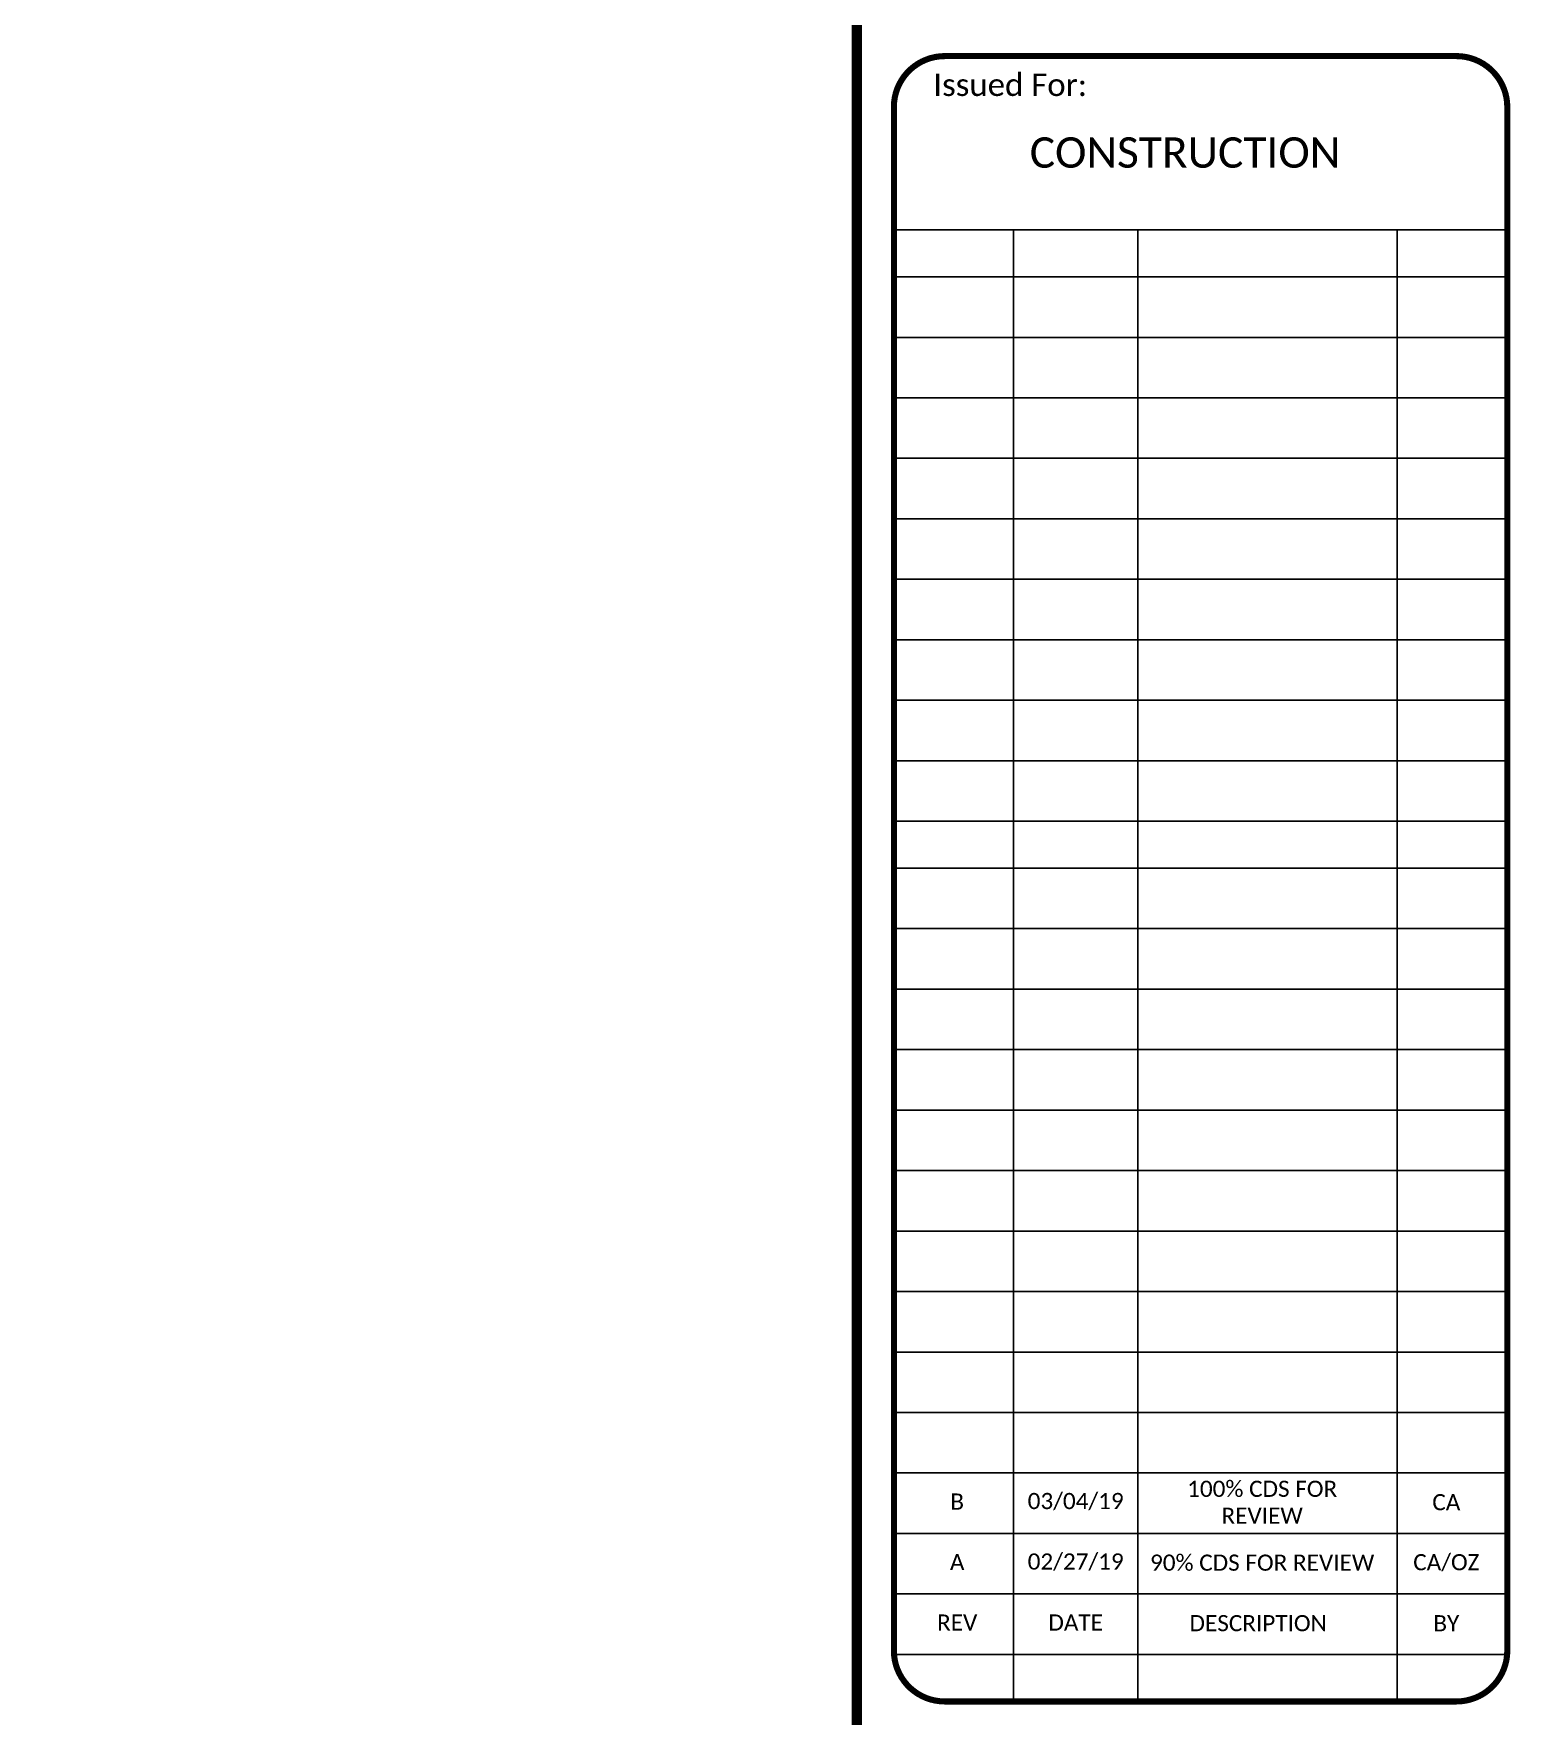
# Model space of a CAD drawing. Header units: inches. Extents: x 0 to 33.8, y 0 to 22.8.
# Drawn here: x 26.54 to 33.8, y 5.91 to 14.19 of the extents above; entities that cross this region are included whole.
import ezdxf

# ---------------------------------------------------------------- set-up
doc = ezdxf.new("R2010")
doc.units = ezdxf.units.IN
doc.header["$MEASUREMENT"] = 0
for name, color, linetype in [('AT&T NSB A&E Template Master Title Block (CD-24x36)$0$G-Anno-Titl-Thin', 4, 'CONTINUOUS'), ('AT&T NSB A&E Template Master Title Block (CD-24x36)$0$G-Anno-Ttlb-Line', 4, 'CONTINUOUS'), ('AT&T NSB A&E Template Master Title Block (CD-24x36)$0$G-Anno-Ttlb-Text', 2, 'CONTINUOUS'), ('Project Title Block (CD-24x36)$0$G-Anno-Ttlb-Text', 2, 'CONTINUOUS')]:
    doc.layers.add(name, color=color, linetype=linetype)
doc.styles.add('AT&T NSB A&E Template Master Title Block (CD-24x36)$0$Standard', font='GOTHIC.TTF')
doc.styles.add('Project Title Block (CD-24x36)$0$BAG Sub Text', font='GOTHIC.TTF')

msp = doc.modelspace()

# ---------------------------------------------------------------- linework, layer by layer
at = {"layer": 'AT&T NSB A&E Template Master Title Block (CD-24x36)$0$G-Anno-Titl-Thin', "color": 3}
for p, q in [((30.7697, 13.2217), (33.786, 13.2217)), ((31.3574, 13.2217), (31.3574, 5.9867)), ((31.97, 13.2217), (31.97, 5.9867)), ((33.2446, 13.2217), (33.2446, 5.9867)), ((30.7697, 12.991), (33.786, 12.991)), ((30.7697, 12.6936), (33.786, 12.6936)), ((30.7697, 12.3962), (33.786, 12.3962)), ((30.7697, 12.0989), (33.786, 12.0989)), ((30.7697, 11.8015), (33.786, 11.8015)), ((30.7697, 11.5041), (33.786, 11.5041)), ((30.7697, 11.2067), (33.786, 11.2067)), ((30.7697, 10.9094), (33.786, 10.9094)), ((30.7697, 10.612), (33.786, 10.612)), ((30.7697, 10.612), (33.786, 10.612)), ((30.7697, 10.3146), (33.786, 10.3146)), ((30.7697, 10.0839), (33.786, 10.0839)), ((30.7697, 9.7865), (33.786, 9.7865)), ((30.7697, 9.4892), (33.786, 9.4892)), ((30.7697, 9.1918), (33.786, 9.1918)), ((30.7697, 8.8944), (33.786, 8.8944)), ((30.7697, 8.597), (33.786, 8.597)), ((30.7697, 8.2997), (33.786, 8.2997)), ((30.7697, 8.0023), (33.786, 8.0023)), ((30.7697, 7.7049), (33.786, 7.7049)), ((30.7697, 7.4075), (33.786, 7.4075)), ((30.7697, 7.1102), (33.786, 7.1102)), ((30.7697, 6.8128), (33.786, 6.8128)), ((30.7697, 6.5154), (33.786, 6.5154)), ((30.7697, 6.218), (33.786, 6.218))]:
    msp.add_line(p, q, dxfattribs=at)
at = {"layer": 'AT&T NSB A&E Template Master Title Block (CD-24x36)$0$G-Anno-Ttlb-Line', "const_width": 0.05}
msp.add_lwpolyline([(30.5872, 0.2571), (30.5872, 22.5, 0.414214), (30.3372, 22.75), (0.25, 22.75, 0.414214), (0, 22.5), (0, 0.2571, 0.414214), (0.25, 0.0071), (30.3372, 0.0071, 0.414214)], format="xyb", close=True, dxfattribs=at)
at = {"layer": 'AT&T NSB A&E Template Master Title Block (CD-24x36)$0$G-Anno-Ttlb-Line', "color": 5, "const_width": 0.03}
msp.add_lwpolyline([(33.536, 5.9867), (31.0197, 5.9867, -0.414214), (30.7697, 6.2367), (30.7697, 13.8265, -0.414214), (31.0197, 14.0765), (33.536, 14.0765, -0.414214), (33.786, 13.8265), (33.786, 6.2367, -0.414214)], format="xyb", close=True, dxfattribs=at)

# ---------------------------------------------------------------- texts
at = {"layer": 'AT&T NSB A&E Template Master Title Block (CD-24x36)$0$G-Anno-Ttlb-Text', "style": 'AT&T NSB A&E Template Master Title Block (CD-24x36)$0$Standard'}
for s, insert, char_height, width, attachment_point in [('{\\fCalibri|b0|i0|c0|p34;Issued For:}', (30.9635, 13.9347), 0.11, 1.140957, 4), ('{\\fCalibri|b0|i0|c0|p34;B}', (31.081, 6.9696), 0.079429, 0.043365, 5), ('{\\fCalibri|b0|i0|c0|p34;03/04/19}', (31.6637, 6.9696), 0.079429, 0.061286, 5), ('{\\fCalibri|b0|i0|c0|p34;CA}', (33.4863, 6.9661), 0.079429, 0.061286, 5), ('{\\fCalibri|b0|i0|c0|p34;A}', (31.081, 6.6722), 0.079429, 0.061286, 5), ('{\\fCalibri|b0|i0|c0|p34;02/27/19}', (31.6637, 6.6722), 0.079429, 0.061286, 5), ('{\\fCalibri|b0|i0|c0|p34;CA/OZ}', (33.4863, 6.6687), 0.079429, 0.061286, 5), ('{\\fCalibri|b0|i0|c0|p34;REV}', (31.081, 6.3748), 0.079429, 0.061286, 5), ('{\\fCalibri|b0|i0|c0|p34;DATE}', (31.6637, 6.3748), 0.079429, 0.061286, 5), ('{\\fCalibri|b0|i0|c0|p34;DESCRIPTION}', (32.561, 6.3713), 0.079429, 0.061286, 5), ('{\\fCalibri|b0|i0|c0|p34;BY}', (33.4863, 6.3713), 0.079429, 0.061286, 5)]:
    msp.add_mtext(s, dxfattribs=dict(at, insert=insert, char_height=char_height, width=width, attachment_point=attachment_point))
at = {"layer": 'Project Title Block (CD-24x36)$0$G-Anno-Ttlb-Text', "attachment_point": 5}
for s, insert, char_height, width, style in [('{\\fCalibri|b0|i0|c0|p34;CONSTRUCTION}', (32.2015, 13.6016), 0.149528, 1.344828, 'Project Title Block (CD-24x36)$0$BAG Sub Text'), ('{\\fCalibri|b0|i0|c0|p34;100% CDS FOR REVIEW}', (32.5806, 6.9661), 0.079429, 1.051171, 'AT&T NSB A&E Template Master Title Block (CD-24x36)$0$Standard'), ('{\\fCalibri|b0|i0|c0|p34;90% CDS FOR REVIEW}', (32.5806, 6.6687), 0.079429, 1.051171, 'AT&T NSB A&E Template Master Title Block (CD-24x36)$0$Standard')]:
    msp.add_mtext(s, dxfattribs=dict(at, insert=insert, char_height=char_height, width=width, style=style))

doc.saveas('drawing.dxf')
